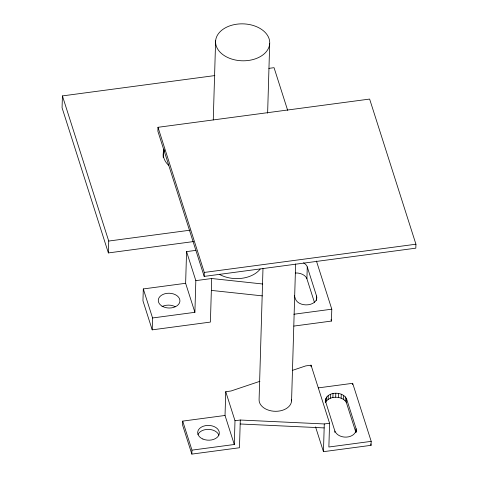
<?xml version="1.0" encoding="UTF-8"?>
<svg xmlns="http://www.w3.org/2000/svg" width="478" height="478" viewBox="0 0 478 478"><rect width="100%" height="100%" fill="white"/><g stroke="black" fill="none" stroke-linecap="round" stroke-linejoin="round"><path stroke-width="0.72" d="M214.855 75.572L62.421 95.911L62.068 107.789L108.369 252.928L193.465 241.575M108.369 252.928L108.721 241.049L62.421 95.911M143.304 288.939L152.566 317.966L194.893 312.319L185.631 283.293L143.304 288.939L142.952 300.823L152.213 329.85L210.41 322.082L211.7 278.519L262.703 283.998M157.997 127.303L157.883 131.265L204.184 276.404L415.818 248.172L415.932 244.21L369.631 99.071L157.997 127.303L204.297 272.442L204.184 276.404M152.213 329.85L152.566 317.966M185.631 283.293L186.569 251.613L195.95 250.358M182.704 421.112L191.965 450.139L234.292 444.492L225.03 415.466L182.704 421.112L182.59 425.073L191.845 454.1L239.466 447.749L240.291 420.025L324.281 423.95L329.575 423.245L328.87 447.008L371.197 441.361L371.077 445.323L323.457 451.674L315.552 426.896M194.893 312.319L195.831 280.64L186.569 251.613M191.845 454.1L191.965 450.139M213.266 119.93L215.614 40.857M225.03 415.466L225.736 391.703L231.029 390.998L259.936 381.289M234.292 444.492L234.997 420.73L225.736 391.703M262.984 268.54L259.094 399.536A16.252 11.084 1.7 0 0 275.77 411.307A16.252 11.084 1.7 0 0 291.508 399.453M267.626 113.161L269.688 43.791A27.085 18.475 1.7 0 0 230.444 25.639A27.085 18.475 1.7 0 0 227.815 57.545A27.085 18.475 1.7 0 0 269.688 43.791M291.568 400.905L295.631 263.952M314.399 302.245L306.912 278.782L307.264 266.897A10.833 7.391 1.7 0 0 303.536 262.828M311.011 366.674L311.053 365.192L305.759 365.897L292.369 370.396M316.436 300.507L316.567 296.055L307.264 266.897M323.457 451.674L324.281 423.95M325.273 402.022C325.034 391.44 342.266 390.484 346.514 398.676L356.092 428.664L356.14 431.915M325.5 402.088L325.596 398.783M325.811 402.147L326.48 400.958L326.594 396.997M326.48 400.958L328.129 399.417L328.249 395.455M293.868 326.08L331.439 321.067L331.792 309.188L316.436 261.048M328.129 399.417L330.316 398.228L330.435 394.272M330.316 398.228L332.897 397.475L333.017 393.519M332.897 397.475L335.687 397.212L335.807 393.251M334.839 432.393L334.881 431.072L325.315 400.701M355.979 432.626L346.395 402.637C344.895 399.632 341.656 398.078 338.502 397.445L338.621 393.49M341.149 398.174L341.262 394.213M343.443 399.333L343.557 395.378M345.23 400.857L345.349 396.895M346.395 402.637L346.514 398.676M352.633 384.629L352.674 383.308L318.372 387.879M355.996 431.963L356.092 428.664M356.176 430.594C353.379 439.288 338.388 439.145 334.881 431.072M268.875 68.366L274.055 67.679L287.672 110.364M108.721 241.049L190.119 230.187M204.297 272.442L415.932 244.21M195.831 280.64L211.7 278.519M293.845 314.249L331.792 309.188M234.997 420.73L240.291 420.025M240.171 423.986L324.162 427.912M335.687 397.212L338.502 397.445M211.348 290.403L262.35 295.882M352.674 383.308L371.197 441.361M330.985 319.651L331.439 321.067M370.623 443.907L371.077 445.323M294.305 295.416L295.428 298.941A10.833 7.391 1.7 0 0 308.358 304.749A10.833 7.391 1.7 0 0 316.567 296.055M311.053 365.192L329.575 423.245M197.982 434.538A10.833 7.391 1.7 0 1 208.605 429.375A10.833 7.391 1.7 0 1 218.9 435.165M161.952 306.643A10.833 7.391 1.7 0 1 175.139 306.649M295.231 272.986A10.833 7.391 1.7 0 1 306.912 278.782M260.181 269.078A27.085 18.475 1.7 0 1 219.438 274.39M168.537 165.233A28.172 19.21 1.7 0 1 164.097 149.172M163.267 157.561A28.172 19.21 1.7 0 1 164.318 150.462M202.887 439.037A10.833 7.391 1.7 0 0 219.33 433.128A10.833 7.391 1.7 0 0 203.281 426.245A10.833 7.391 1.7 0 0 202.887 439.037M162.705 306.494A10.833 7.391 1.7 0 0 179.865 301.594A10.833 7.391 1.7 0 0 164.719 293.797A10.833 7.391 1.7 0 0 162.705 306.494"/></g></svg>
